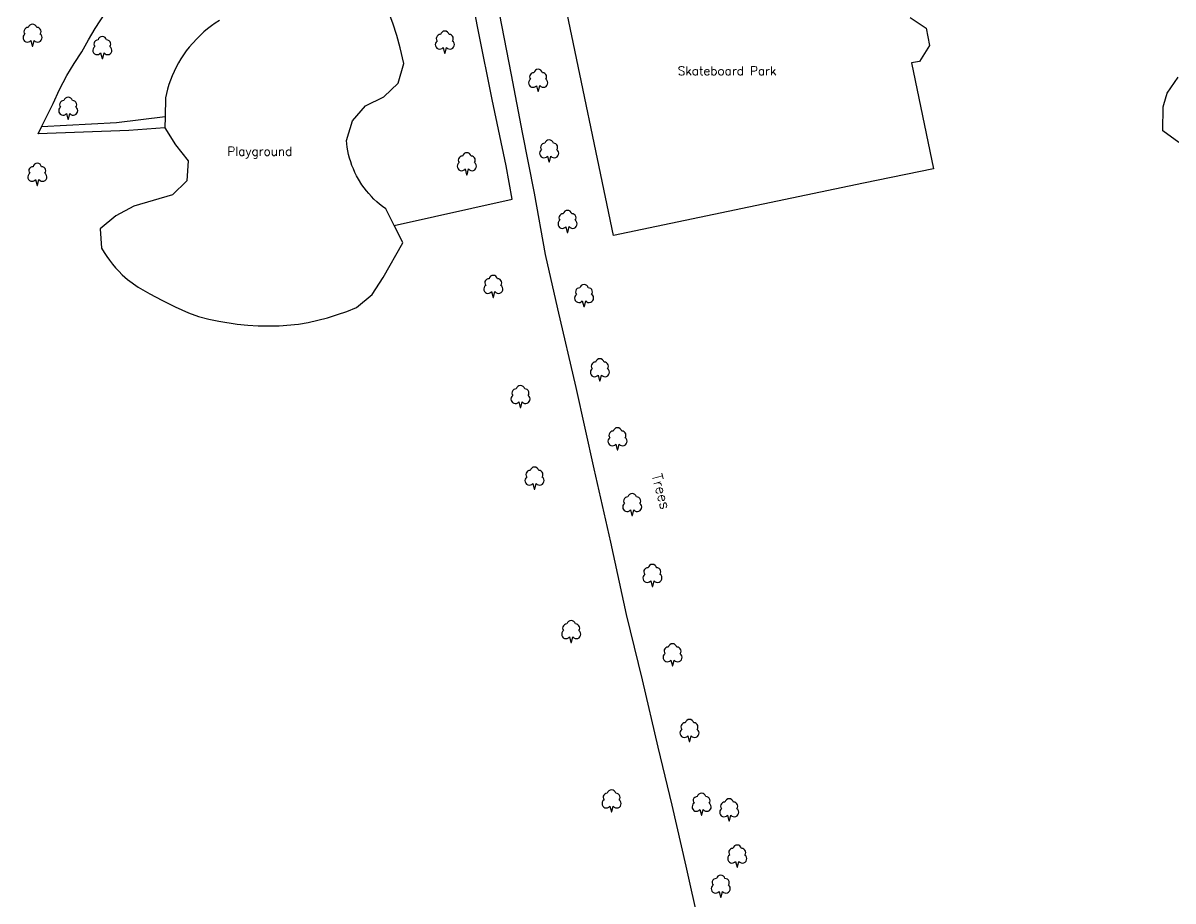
# Model space of a CAD drawing. Extents: x 427500 to 429848, y 434500 to 436505.
# Drawn here: x 428885.6 to 429042.1, y 435198.9 to 435318.5 of the extents above; entities that cross this region are included whole.
import ezdxf

# ---------------------------------------------------------------- set-up
doc = ezdxf.new("R2010")
doc.units = 0
doc.layers.add('LPTIP_Ex_Base', color=8, linetype='Continuous')
doc.styles.add('MtXpl_Romans', font='romans__.ttf')

msp = doc.modelspace()

# ---------------------------------------------------------------- linework, layer by layer
at = {"layer": 'LPTIP_Ex_Base', "color": 251, "true_color": 0x636466}
for p, q in [((428947.6, 435317.3), (428945.65, 435327.4)), ((428965.96, 435289.55), (428958.72, 435324.3)), ((428895.45, 435317.7), (428896.9, 435319.95)), ((428935.94, 435318.45), (428935.33, 435320.1)), ((428952.1, 435311.4), (428950.45, 435319.8)), ((429006.36, 435319.21), (429008.5, 435317.77)), ((428894.55, 435316.15), (428895.45, 435317.7)), ((428910.73, 435317.68), (428910.24, 435317.26)), ((428911.25, 435318.08), (428910.73, 435317.68)), ((428911.78, 435318.44), (428911.25, 435318.08)), ((428912.34, 435318.78), (428911.78, 435318.44)), ((428936.48, 435316.78), (428935.94, 435318.45)), ((429008.5, 435317.77), (429008.98, 435315.42)), ((428893.6, 435314.55), (428894.55, 435316.15)), ((428909.3, 435316.36), (428908.66, 435315.67)), ((428909.76, 435316.82), (428909.3, 435316.36)), ((428910.24, 435317.26), (428909.76, 435316.82)), ((428936.95, 435315.09), (428936.48, 435316.78)), ((428949.45, 435308.05), (428947.6, 435317.3)), ((428892.6, 435312.95), (428893.6, 435314.55)), ((428907.84, 435314.66), (428907.47, 435314.13)), ((428908.24, 435315.17), (428907.84, 435314.66)), ((428908.66, 435315.67), (428908.24, 435315.17)), ((428937.44, 435312.96), (428936.95, 435315.09)), ((429008.98, 435315.42), (429007.6, 435313.24)), ((428891.6, 435311.3), (428892.6, 435312.95)), ((428906.78, 435313.03), (428906.47, 435312.46)), ((428907.11, 435313.59), (428906.78, 435313.03)), ((428907.47, 435314.13), (428907.11, 435313.59)), ((428936.69, 435310.28), (428937.44, 435312.96)), ((429007.6, 435313.24), (429006.52, 435313.02)), ((429006.52, 435313.02), (429009.52, 435298.63)), ((428906.18, 435311.88), (428905.92, 435311.29)), ((428906.47, 435312.46), (428906.18, 435311.88)), ((428953.6, 435303.55), (428952.1, 435311.4)), ((428890.6, 435309.4), (428891.6, 435311.3)), ((428905.46, 435310.07), (428905.27, 435309.45)), ((428905.68, 435310.68), (428905.46, 435310.07)), ((428905.92, 435311.29), (428905.68, 435310.68)), ((428934.73, 435308.39), (428936.69, 435310.28)), ((429041.3, 435308.91), (429042.79, 435311.09)), ((428889.7, 435307.5), (428890.6, 435309.4)), ((428904.99, 435308.28), (428904.95, 435305.71)), ((428905.27, 435309.45), (428904.99, 435308.28)), ((428932.24, 435307.18), (428934.73, 435308.39)), ((429040.85, 435307.37), (429041.3, 435308.91)), ((428888.13, 435304.33), (428889.7, 435307.5)), ((428930.47, 435305.13), (428932.24, 435307.18)), ((428951.35, 435299), (428949.45, 435308.05)), ((429040.71, 435303.79), (429040.75, 435307.03)), ((429040.75, 435307.03), (429040.85, 435307.37)), ((428904.95, 435305.71), (428898.35, 435304.88)), ((428904.95, 435305.71), (428904.93, 435304.17)), ((428929.62, 435302.45), (428930.47, 435305.13)), ((428887.66, 435303.37), (428888.13, 435304.33)), ((428900, 435303.83), (428887.66, 435303.37)), ((428898.35, 435304.88), (428888.13, 435304.33)), ((428904.93, 435304.17), (428900, 435303.83)), ((428904.93, 435304.17), (428906.35, 435301.88)), ((428955.2, 435295.3), (428953.6, 435303.55)), ((429042.89, 435302.2), (429040.71, 435303.79)), ((428929.73, 435301.56), (428929.62, 435302.45)), ((428906.35, 435301.88), (428908.1, 435299.71)), ((428929.82, 435301.06), (428929.73, 435301.56)), ((428929.93, 435300.55), (428929.82, 435301.06)), ((428930.06, 435300.05), (428929.93, 435300.55)), ((428908.1, 435299.71), (428907.89, 435296.97)), ((428930.21, 435299.56), (428930.06, 435300.05)), ((428930.38, 435299.07), (428930.21, 435299.56)), ((428930.57, 435298.6), (428930.38, 435299.07)), ((428952.2, 435294.46), (428951.35, 435299)), ((428930.78, 435298.12), (428930.57, 435298.6)), ((428931.01, 435297.66), (428930.78, 435298.12)), ((428931.26, 435297.21), (428931.01, 435297.66)), ((429009.52, 435298.63), (429000, 435296.65)), ((428907.89, 435296.97), (428905.98, 435295.07)), ((428931.73, 435296.45), (428931.26, 435297.21)), ((428932.03, 435296.03), (428931.73, 435296.45)), ((428932.34, 435295.62), (428932.03, 435296.03)), ((429000, 435296.65), (428965.96, 435289.55)), ((428905.98, 435295.07), (428900.71, 435293.55)), ((428932.68, 435295.23), (428932.34, 435295.62)), ((428933.02, 435294.84), (428932.68, 435295.23)), ((428933.38, 435294.48), (428933.02, 435294.84)), ((428933.76, 435294.12), (428933.38, 435294.48)), ((428934.15, 435293.79), (428933.76, 435294.12)), ((428936.11, 435290.91), (428952.2, 435294.46)), ((428956.7, 435286.95), (428955.2, 435295.3)), ((428900.71, 435293.55), (428898.24, 435292.21)), ((428934.55, 435293.46), (428934.15, 435293.79)), ((428934.97, 435293.16), (428934.55, 435293.46)), ((428936.11, 435290.91), (428934.97, 435293.16)), ((428898.24, 435292.21), (428896.13, 435290.45)), ((428896.13, 435290.45), (428896.32, 435287.8)), ((428936.79, 435289.56), (428936.11, 435290.91)), ((428937.31, 435288.54), (428936.79, 435289.56)), ((428934.65, 435283.83), (428937.31, 435288.54)), ((428896.32, 435287.8), (428896.65, 435287.24)), ((428896.65, 435287.24), (428897.01, 435286.69)), ((428897.01, 435286.69), (428897.38, 435286.16)), ((428958.4, 435279.55), (428956.7, 435286.95)), ((428897.38, 435286.16), (428897.78, 435285.65)), ((428897.78, 435285.65), (428898.2, 435285.15)), ((428898.2, 435285.15), (428898.64, 435284.66)), ((428898.64, 435284.66), (428899.1, 435284.2)), ((428899.1, 435284.2), (428899.82, 435283.54)), ((428899.82, 435283.54), (428901.28, 435282.48)), ((428933.15, 435281.49), (428934.65, 435283.83)), ((428901.28, 435282.48), (428902.86, 435281.59)), ((428902.86, 435281.59), (428904.51, 435280.74)), ((428904.51, 435280.74), (428905.4, 435280.28)), ((428905.4, 435280.28), (428906.31, 435279.84)), ((428931.01, 435279.75), (428933.15, 435281.49)), ((428906.31, 435279.84), (428907.22, 435279.41)), ((428907.22, 435279.41), (428908.14, 435279.02)), ((428908.14, 435279.02), (428909.51, 435278.53)), ((428909.51, 435278.53), (428910.89, 435278.15)), ((428927.04, 435278.34), (428928.41, 435278.76)), ((428928.41, 435278.76), (428929.68, 435279.21)), ((428929.68, 435279.21), (428931.01, 435279.75)), ((428960.9, 435268.85), (428958.4, 435279.55)), ((428910.89, 435278.15), (428912.28, 435277.85)), ((428912.28, 435277.85), (428914.78, 435277.48)), ((428914.78, 435277.48), (428916.2, 435277.34)), ((428916.2, 435277.34), (428917.63, 435277.25)), ((428917.63, 435277.25), (428919.06, 435277.22)), ((428919.06, 435277.22), (428920.49, 435277.26)), ((428920.49, 435277.26), (428923.09, 435277.46)), ((428923.09, 435277.46), (428924.42, 435277.7)), ((428924.42, 435277.7), (428925.73, 435277.99)), ((428925.73, 435277.99), (428927.04, 435278.34)), ((428963.35, 435257.75), (428960.9, 435268.85)), ((428965.6, 435247.8), (428963.35, 435257.75)), ((428967.75, 435237.95), (428965.6, 435247.8)), ((428969.9, 435229.05), (428967.75, 435237.95)), ((428972.05, 435219.9), (428969.9, 435229.05)), ((428973.95, 435212), (428972.05, 435219.9)), ((428975.85, 435203.7), (428973.95, 435212)), ((428977.65, 435195.75), (428975.85, 435203.7))]:
    msp.add_line(p, q, dxfattribs=at)
for points in [[(428885.88, 435316.95), (428885.74, 435316.82), (428885.65, 435316.66), (428885.62, 435316.47), (428885.64, 435316.29), (428885.72, 435316.12), (428885.84, 435315.98), (428886.01, 435315.89), (428886.19, 435315.86), (428886.37, 435315.88), (428886.54, 435315.96), (428886.68, 435316.08), (428886.68, 435316.09), (428886.88, 435315.31), (428886.96, 435315.31), (428887.14, 435316.09), (428887.14, 435316.09), (428887.28, 435315.96), (428887.45, 435315.88), (428887.64, 435315.86), (428887.82, 435315.89), (428887.99, 435315.98), (428888.11, 435316.12), (428888.19, 435316.29), (428888.22, 435316.48), (428888.18, 435316.66), (428888.09, 435316.83), (428887.95, 435316.95), (428888.04, 435317.11), (428888.07, 435317.29), (428888.04, 435317.47), (428887.96, 435317.62), (428887.83, 435317.75), (428887.67, 435317.83), (428887.49, 435317.85), (428887.49, 435317.85), (428887.41, 435318.03), (428887.28, 435318.18), (428887.11, 435318.28), (428886.91, 435318.31), (428886.71, 435318.28), (428886.54, 435318.18), (428886.41, 435318.03), (428886.33, 435317.85), (428886.15, 435317.83), (428885.99, 435317.75), (428885.86, 435317.62), (428885.78, 435317.46), (428885.75, 435317.28), (428885.79, 435317.1), (428885.88, 435316.95)], [(428895.38, 435315.25), (428895.24, 435315.12), (428895.15, 435314.96), (428895.12, 435314.77), (428895.14, 435314.59), (428895.22, 435314.42), (428895.34, 435314.28), (428895.51, 435314.19), (428895.69, 435314.16), (428895.87, 435314.18), (428896.04, 435314.26), (428896.18, 435314.38), (428896.18, 435314.39), (428896.38, 435313.61), (428896.46, 435313.61), (428896.64, 435314.39), (428896.64, 435314.39), (428896.78, 435314.26), (428896.95, 435314.18), (428897.14, 435314.16), (428897.32, 435314.19), (428897.49, 435314.28), (428897.61, 435314.42), (428897.69, 435314.59), (428897.72, 435314.78), (428897.68, 435314.96), (428897.59, 435315.12), (428897.45, 435315.25), (428897.54, 435315.41), (428897.57, 435315.59), (428897.54, 435315.77), (428897.46, 435315.92), (428897.33, 435316.05), (428897.17, 435316.13), (428896.99, 435316.15), (428896.99, 435316.15), (428896.91, 435316.33), (428896.78, 435316.48), (428896.61, 435316.58), (428896.41, 435316.61), (428896.21, 435316.58), (428896.04, 435316.48), (428895.91, 435316.33), (428895.83, 435316.15), (428895.65, 435316.13), (428895.49, 435316.05), (428895.36, 435315.92), (428895.28, 435315.76), (428895.25, 435315.58), (428895.29, 435315.4), (428895.38, 435315.25)], [(428941.98, 435316), (428941.84, 435315.87), (428941.75, 435315.71), (428941.72, 435315.52), (428941.74, 435315.34), (428941.82, 435315.17), (428941.94, 435315.03), (428942.11, 435314.94), (428942.29, 435314.91), (428942.47, 435314.93), (428942.64, 435315.01), (428942.78, 435315.13), (428942.78, 435315.14), (428942.98, 435314.36), (428943.06, 435314.36), (428943.24, 435315.14), (428943.24, 435315.14), (428943.38, 435315.01), (428943.55, 435314.93), (428943.73, 435314.91), (428943.92, 435314.94), (428944.09, 435315.03), (428944.21, 435315.17), (428944.29, 435315.34), (428944.32, 435315.53), (428944.28, 435315.71), (428944.19, 435315.88), (428944.05, 435316), (428944.14, 435316.16), (428944.17, 435316.34), (428944.14, 435316.52), (428944.06, 435316.67), (428943.93, 435316.8), (428943.77, 435316.88), (428943.59, 435316.9), (428943.59, 435316.9), (428943.51, 435317.08), (428943.38, 435317.23), (428943.21, 435317.33), (428943.01, 435317.36), (428942.81, 435317.33), (428942.64, 435317.23), (428942.51, 435317.08), (428942.43, 435316.9), (428942.25, 435316.88), (428942.09, 435316.8), (428941.96, 435316.67), (428941.88, 435316.51), (428941.85, 435316.33), (428941.89, 435316.15), (428941.98, 435316)], [(428954.68, 435310.8), (428954.54, 435310.67), (428954.45, 435310.51), (428954.42, 435310.32), (428954.44, 435310.14), (428954.52, 435309.97), (428954.64, 435309.83), (428954.81, 435309.74), (428954.99, 435309.71), (428955.17, 435309.73), (428955.34, 435309.81), (428955.48, 435309.93), (428955.48, 435309.93), (428955.68, 435309.16), (428955.76, 435309.16), (428955.94, 435309.94), (428955.94, 435309.94), (428956.08, 435309.81), (428956.25, 435309.73), (428956.43, 435309.71), (428956.62, 435309.74), (428956.79, 435309.83), (428956.91, 435309.97), (428956.99, 435310.14), (428957.02, 435310.33), (428956.98, 435310.51), (428956.89, 435310.67), (428956.75, 435310.8), (428956.84, 435310.96), (428956.87, 435311.14), (428956.84, 435311.32), (428956.76, 435311.47), (428956.63, 435311.6), (428956.47, 435311.68), (428956.29, 435311.7), (428956.29, 435311.7), (428956.21, 435311.88), (428956.08, 435312.03), (428955.91, 435312.13), (428955.71, 435312.16), (428955.51, 435312.13), (428955.34, 435312.03), (428955.21, 435311.88), (428955.13, 435311.7), (428954.95, 435311.68), (428954.79, 435311.6), (428954.66, 435311.47), (428954.58, 435311.31), (428954.55, 435311.13), (428954.59, 435310.95), (428954.68, 435310.8)], [(428890.73, 435307), (428890.59, 435306.87), (428890.5, 435306.71), (428890.47, 435306.52), (428890.49, 435306.34), (428890.57, 435306.17), (428890.69, 435306.03), (428890.86, 435305.94), (428891.04, 435305.91), (428891.22, 435305.93), (428891.39, 435306.01), (428891.53, 435306.13), (428891.53, 435306.14), (428891.73, 435305.36), (428891.81, 435305.36), (428891.99, 435306.14), (428891.99, 435306.14), (428892.13, 435306.01), (428892.3, 435305.93), (428892.48, 435305.91), (428892.67, 435305.94), (428892.84, 435306.03), (428892.96, 435306.17), (428893.04, 435306.34), (428893.07, 435306.53), (428893.03, 435306.71), (428892.94, 435306.88), (428892.8, 435307), (428892.89, 435307.16), (428892.92, 435307.34), (428892.89, 435307.52), (428892.81, 435307.67), (428892.68, 435307.8), (428892.52, 435307.88), (428892.34, 435307.9), (428892.34, 435307.9), (428892.26, 435308.08), (428892.13, 435308.23), (428891.96, 435308.33), (428891.76, 435308.36), (428891.56, 435308.33), (428891.39, 435308.23), (428891.26, 435308.08), (428891.18, 435307.9), (428891, 435307.88), (428890.84, 435307.8), (428890.71, 435307.67), (428890.62, 435307.51), (428890.6, 435307.33), (428890.64, 435307.15), (428890.73, 435307)], [(428956.18, 435301.2), (428956.04, 435301.07), (428955.95, 435300.91), (428955.92, 435300.72), (428955.94, 435300.54), (428956.02, 435300.37), (428956.14, 435300.23), (428956.31, 435300.14), (428956.49, 435300.11), (428956.67, 435300.13), (428956.84, 435300.21), (428956.98, 435300.33), (428956.98, 435300.34), (428957.18, 435299.56), (428957.26, 435299.56), (428957.44, 435300.34), (428957.44, 435300.34), (428957.58, 435300.21), (428957.75, 435300.13), (428957.93, 435300.11), (428958.12, 435300.14), (428958.29, 435300.23), (428958.41, 435300.37), (428958.49, 435300.54), (428958.52, 435300.73), (428958.48, 435300.91), (428958.39, 435301.08), (428958.25, 435301.2), (428958.34, 435301.36), (428958.37, 435301.54), (428958.34, 435301.72), (428958.26, 435301.88), (428958.13, 435302), (428957.97, 435302.08), (428957.79, 435302.1), (428957.79, 435302.1), (428957.71, 435302.28), (428957.58, 435302.43), (428957.41, 435302.53), (428957.21, 435302.56), (428957.01, 435302.53), (428956.84, 435302.43), (428956.71, 435302.28), (428956.63, 435302.1), (428956.45, 435302.08), (428956.29, 435302), (428956.16, 435301.87), (428956.08, 435301.71), (428956.05, 435301.53), (428956.09, 435301.35), (428956.18, 435301.2)], [(428944.98, 435299.45), (428944.84, 435299.32), (428944.75, 435299.16), (428944.72, 435298.97), (428944.74, 435298.79), (428944.82, 435298.62), (428944.94, 435298.48), (428945.11, 435298.39), (428945.29, 435298.36), (428945.47, 435298.38), (428945.64, 435298.46), (428945.78, 435298.58), (428945.78, 435298.59), (428945.98, 435297.81), (428946.06, 435297.81), (428946.24, 435298.59), (428946.24, 435298.59), (428946.38, 435298.46), (428946.55, 435298.38), (428946.73, 435298.36), (428946.92, 435298.39), (428947.09, 435298.48), (428947.21, 435298.62), (428947.29, 435298.79), (428947.32, 435298.98), (428947.28, 435299.16), (428947.19, 435299.33), (428947.05, 435299.45), (428947.14, 435299.61), (428947.17, 435299.79), (428947.14, 435299.97), (428947.06, 435300.12), (428946.93, 435300.25), (428946.77, 435300.33), (428946.59, 435300.35), (428946.59, 435300.35), (428946.51, 435300.53), (428946.38, 435300.68), (428946.21, 435300.78), (428946.01, 435300.81), (428945.81, 435300.78), (428945.64, 435300.68), (428945.51, 435300.53), (428945.43, 435300.35), (428945.25, 435300.33), (428945.09, 435300.25), (428944.96, 435300.12), (428944.88, 435299.96), (428944.85, 435299.78), (428944.89, 435299.6), (428944.98, 435299.45)], [(428886.53, 435298), (428886.39, 435297.87), (428886.3, 435297.71), (428886.27, 435297.52), (428886.29, 435297.34), (428886.37, 435297.17), (428886.49, 435297.03), (428886.66, 435296.94), (428886.84, 435296.91), (428887.02, 435296.93), (428887.19, 435297.01), (428887.33, 435297.13), (428887.33, 435297.14), (428887.53, 435296.36), (428887.61, 435296.36), (428887.79, 435297.14), (428887.79, 435297.14), (428887.93, 435297.01), (428888.1, 435296.93), (428888.28, 435296.91), (428888.47, 435296.94), (428888.64, 435297.03), (428888.76, 435297.17), (428888.84, 435297.34), (428888.87, 435297.53), (428888.83, 435297.71), (428888.74, 435297.88), (428888.6, 435298), (428888.69, 435298.16), (428888.72, 435298.34), (428888.69, 435298.52), (428888.61, 435298.67), (428888.48, 435298.8), (428888.32, 435298.88), (428888.14, 435298.9), (428888.14, 435298.9), (428888.06, 435299.08), (428887.93, 435299.23), (428887.76, 435299.33), (428887.56, 435299.36), (428887.36, 435299.33), (428887.19, 435299.23), (428887.06, 435299.08), (428886.98, 435298.9), (428886.8, 435298.88), (428886.64, 435298.8), (428886.51, 435298.67), (428886.42, 435298.51), (428886.4, 435298.33), (428886.44, 435298.15), (428886.53, 435298)], [(428958.68, 435291.6), (428958.54, 435291.47), (428958.45, 435291.31), (428958.42, 435291.12), (428958.44, 435290.94), (428958.52, 435290.77), (428958.64, 435290.63), (428958.81, 435290.54), (428958.99, 435290.51), (428959.17, 435290.53), (428959.34, 435290.61), (428959.48, 435290.73), (428959.48, 435290.73), (428959.68, 435289.96), (428959.76, 435289.96), (428959.94, 435290.74), (428959.94, 435290.74), (428960.08, 435290.61), (428960.25, 435290.53), (428960.43, 435290.51), (428960.62, 435290.54), (428960.79, 435290.63), (428960.91, 435290.77), (428960.99, 435290.94), (428961.02, 435291.13), (428960.98, 435291.31), (428960.89, 435291.47), (428960.75, 435291.6), (428960.84, 435291.76), (428960.87, 435291.94), (428960.84, 435292.11), (428960.76, 435292.28), (428960.63, 435292.4), (428960.47, 435292.48), (428960.29, 435292.5), (428960.29, 435292.5), (428960.21, 435292.68), (428960.08, 435292.83), (428959.91, 435292.93), (428959.71, 435292.96), (428959.51, 435292.93), (428959.34, 435292.83), (428959.21, 435292.68), (428959.13, 435292.5), (428958.95, 435292.48), (428958.79, 435292.4), (428958.66, 435292.27), (428958.58, 435292.11), (428958.55, 435291.93), (428958.59, 435291.75), (428958.68, 435291.6)], [(428948.58, 435282.75), (428948.44, 435282.62), (428948.35, 435282.46), (428948.32, 435282.27), (428948.34, 435282.09), (428948.42, 435281.92), (428948.54, 435281.78), (428948.71, 435281.69), (428948.89, 435281.66), (428949.07, 435281.68), (428949.24, 435281.76), (428949.38, 435281.88), (428949.38, 435281.89), (428949.58, 435281.11), (428949.66, 435281.11), (428949.84, 435281.89), (428949.84, 435281.89), (428949.98, 435281.76), (428950.15, 435281.68), (428950.34, 435281.66), (428950.52, 435281.69), (428950.69, 435281.78), (428950.81, 435281.92), (428950.89, 435282.09), (428950.92, 435282.28), (428950.88, 435282.46), (428950.79, 435282.62), (428950.65, 435282.75), (428950.74, 435282.91), (428950.77, 435283.09), (428950.74, 435283.27), (428950.66, 435283.42), (428950.53, 435283.55), (428950.37, 435283.63), (428950.19, 435283.65), (428950.19, 435283.65), (428950.11, 435283.83), (428949.98, 435283.98), (428949.81, 435284.08), (428949.61, 435284.11), (428949.41, 435284.08), (428949.24, 435283.98), (428949.11, 435283.83), (428949.03, 435283.65), (428948.85, 435283.63), (428948.69, 435283.55), (428948.56, 435283.42), (428948.47, 435283.26), (428948.45, 435283.08), (428948.49, 435282.9), (428948.58, 435282.75)], [(428960.93, 435281.5), (428960.79, 435281.37), (428960.7, 435281.21), (428960.67, 435281.02), (428960.69, 435280.84), (428960.77, 435280.67), (428960.89, 435280.53), (428961.06, 435280.44), (428961.24, 435280.41), (428961.42, 435280.43), (428961.59, 435280.51), (428961.73, 435280.63), (428961.73, 435280.64), (428961.93, 435279.86), (428962.01, 435279.86), (428962.19, 435280.64), (428962.19, 435280.64), (428962.33, 435280.51), (428962.5, 435280.43), (428962.68, 435280.41), (428962.87, 435280.44), (428963.04, 435280.53), (428963.16, 435280.67), (428963.24, 435280.84), (428963.27, 435281.03), (428963.23, 435281.21), (428963.14, 435281.38), (428963, 435281.5), (428963.09, 435281.66), (428963.12, 435281.84), (428963.09, 435282.02), (428963.01, 435282.17), (428962.88, 435282.3), (428962.72, 435282.38), (428962.54, 435282.4), (428962.54, 435282.4), (428962.46, 435282.58), (428962.33, 435282.73), (428962.16, 435282.83), (428961.96, 435282.86), (428961.76, 435282.83), (428961.59, 435282.73), (428961.46, 435282.58), (428961.38, 435282.4), (428961.2, 435282.38), (428961.04, 435282.3), (428960.91, 435282.17), (428960.83, 435282.01), (428960.8, 435281.83), (428960.84, 435281.65), (428960.93, 435281.5)], [(428963.08, 435271.4), (428962.94, 435271.27), (428962.85, 435271.11), (428962.82, 435270.92), (428962.84, 435270.74), (428962.92, 435270.57), (428963.04, 435270.43), (428963.21, 435270.34), (428963.39, 435270.31), (428963.57, 435270.33), (428963.74, 435270.41), (428963.88, 435270.53), (428963.88, 435270.53), (428964.08, 435269.76), (428964.16, 435269.76), (428964.34, 435270.54), (428964.34, 435270.54), (428964.48, 435270.41), (428964.65, 435270.33), (428964.84, 435270.31), (428965.02, 435270.34), (428965.19, 435270.43), (428965.31, 435270.57), (428965.39, 435270.74), (428965.42, 435270.93), (428965.38, 435271.11), (428965.29, 435271.28), (428965.15, 435271.4), (428965.24, 435271.56), (428965.27, 435271.74), (428965.24, 435271.91), (428965.16, 435272.08), (428965.03, 435272.2), (428964.87, 435272.28), (428964.69, 435272.3), (428964.69, 435272.3), (428964.61, 435272.48), (428964.48, 435272.63), (428964.31, 435272.73), (428964.11, 435272.76), (428963.91, 435272.73), (428963.74, 435272.63), (428963.61, 435272.48), (428963.53, 435272.3), (428963.35, 435272.28), (428963.19, 435272.2), (428963.06, 435272.07), (428962.97, 435271.91), (428962.95, 435271.73), (428962.99, 435271.55), (428963.08, 435271.4)], [(428952.28, 435267.75), (428952.14, 435267.62), (428952.05, 435267.46), (428952.02, 435267.27), (428952.04, 435267.09), (428952.12, 435266.92), (428952.24, 435266.78), (428952.41, 435266.69), (428952.59, 435266.66), (428952.77, 435266.68), (428952.94, 435266.76), (428953.08, 435266.88), (428953.08, 435266.89), (428953.28, 435266.11), (428953.36, 435266.11), (428953.54, 435266.89), (428953.54, 435266.89), (428953.68, 435266.76), (428953.85, 435266.68), (428954.03, 435266.66), (428954.22, 435266.69), (428954.39, 435266.78), (428954.51, 435266.92), (428954.59, 435267.09), (428954.62, 435267.28), (428954.58, 435267.46), (428954.49, 435267.62), (428954.35, 435267.75), (428954.44, 435267.91), (428954.47, 435268.09), (428954.44, 435268.27), (428954.36, 435268.42), (428954.23, 435268.55), (428954.07, 435268.63), (428953.89, 435268.65), (428953.89, 435268.65), (428953.81, 435268.83), (428953.68, 435268.98), (428953.51, 435269.08), (428953.31, 435269.11), (428953.11, 435269.08), (428952.94, 435268.98), (428952.81, 435268.83), (428952.73, 435268.65), (428952.55, 435268.63), (428952.39, 435268.55), (428952.26, 435268.42), (428952.17, 435268.26), (428952.15, 435268.08), (428952.19, 435267.9), (428952.28, 435267.75)], [(428965.48, 435262), (428965.34, 435261.87), (428965.25, 435261.71), (428965.22, 435261.52), (428965.24, 435261.34), (428965.32, 435261.17), (428965.44, 435261.03), (428965.61, 435260.94), (428965.79, 435260.91), (428965.97, 435260.93), (428966.14, 435261.01), (428966.28, 435261.13), (428966.28, 435261.14), (428966.48, 435260.36), (428966.56, 435260.36), (428966.74, 435261.14), (428966.74, 435261.14), (428966.88, 435261.01), (428967.05, 435260.93), (428967.23, 435260.91), (428967.42, 435260.94), (428967.59, 435261.03), (428967.71, 435261.17), (428967.79, 435261.34), (428967.82, 435261.53), (428967.78, 435261.71), (428967.69, 435261.88), (428967.55, 435262), (428967.64, 435262.16), (428967.67, 435262.34), (428967.64, 435262.52), (428967.56, 435262.67), (428967.43, 435262.8), (428967.27, 435262.88), (428967.09, 435262.9), (428967.09, 435262.9), (428967.01, 435263.08), (428966.88, 435263.23), (428966.71, 435263.33), (428966.51, 435263.36), (428966.31, 435263.33), (428966.14, 435263.23), (428966.01, 435263.08), (428965.93, 435262.9), (428965.75, 435262.88), (428965.59, 435262.8), (428965.46, 435262.67), (428965.38, 435262.51), (428965.35, 435262.33), (428965.39, 435262.15), (428965.48, 435262)], [(428954.18, 435256.65), (428954.04, 435256.52), (428953.95, 435256.36), (428953.92, 435256.17), (428953.94, 435255.99), (428954.02, 435255.82), (428954.14, 435255.68), (428954.31, 435255.59), (428954.49, 435255.56), (428954.67, 435255.58), (428954.84, 435255.66), (428954.98, 435255.78), (428954.98, 435255.78), (428955.18, 435255.01), (428955.26, 435255.01), (428955.44, 435255.79), (428955.44, 435255.79), (428955.58, 435255.66), (428955.75, 435255.58), (428955.93, 435255.56), (428956.12, 435255.59), (428956.29, 435255.68), (428956.41, 435255.82), (428956.49, 435255.99), (428956.52, 435256.18), (428956.48, 435256.36), (428956.39, 435256.53), (428956.25, 435256.65), (428956.34, 435256.81), (428956.37, 435256.99), (428956.34, 435257.16), (428956.26, 435257.33), (428956.13, 435257.45), (428955.97, 435257.53), (428955.79, 435257.55), (428955.79, 435257.55), (428955.71, 435257.73), (428955.58, 435257.88), (428955.41, 435257.98), (428955.21, 435258.01), (428955.01, 435257.98), (428954.84, 435257.88), (428954.71, 435257.73), (428954.63, 435257.55), (428954.45, 435257.53), (428954.29, 435257.45), (428954.16, 435257.32), (428954.08, 435257.16), (428954.05, 435256.98), (428954.09, 435256.8), (428954.18, 435256.65)], [(428967.48, 435253.05), (428967.34, 435252.92), (428967.25, 435252.76), (428967.22, 435252.57), (428967.24, 435252.39), (428967.32, 435252.22), (428967.44, 435252.08), (428967.61, 435251.99), (428967.79, 435251.96), (428967.97, 435251.98), (428968.14, 435252.06), (428968.28, 435252.18), (428968.28, 435252.18), (428968.48, 435251.41), (428968.56, 435251.41), (428968.74, 435252.19), (428968.74, 435252.19), (428968.88, 435252.06), (428969.05, 435251.98), (428969.23, 435251.96), (428969.42, 435251.99), (428969.59, 435252.08), (428969.71, 435252.22), (428969.79, 435252.39), (428969.82, 435252.58), (428969.78, 435252.76), (428969.69, 435252.92), (428969.55, 435253.05), (428969.64, 435253.21), (428969.67, 435253.39), (428969.64, 435253.57), (428969.56, 435253.72), (428969.43, 435253.85), (428969.27, 435253.93), (428969.09, 435253.95), (428969.09, 435253.95), (428969.01, 435254.13), (428968.88, 435254.28), (428968.71, 435254.38), (428968.51, 435254.41), (428968.31, 435254.38), (428968.14, 435254.28), (428968.01, 435254.13), (428967.93, 435253.95), (428967.75, 435253.93), (428967.59, 435253.85), (428967.46, 435253.72), (428967.38, 435253.56), (428967.35, 435253.38), (428967.39, 435253.2), (428967.48, 435253.05)], [(428970.23, 435243.4), (428970.09, 435243.27), (428970, 435243.11), (428969.97, 435242.92), (428969.99, 435242.74), (428970.07, 435242.57), (428970.19, 435242.43), (428970.36, 435242.34), (428970.54, 435242.31), (428970.72, 435242.33), (428970.89, 435242.41), (428971.03, 435242.53), (428971.03, 435242.53), (428971.23, 435241.76), (428971.31, 435241.76), (428971.49, 435242.54), (428971.49, 435242.54), (428971.63, 435242.41), (428971.8, 435242.33), (428971.98, 435242.31), (428972.17, 435242.34), (428972.34, 435242.43), (428972.46, 435242.57), (428972.54, 435242.74), (428972.57, 435242.93), (428972.53, 435243.11), (428972.44, 435243.28), (428972.3, 435243.4), (428972.39, 435243.56), (428972.42, 435243.74), (428972.39, 435243.91), (428972.31, 435244.08), (428972.18, 435244.2), (428972.02, 435244.28), (428971.84, 435244.3), (428971.84, 435244.3), (428971.76, 435244.48), (428971.63, 435244.63), (428971.46, 435244.73), (428971.26, 435244.76), (428971.06, 435244.73), (428970.89, 435244.63), (428970.76, 435244.48), (428970.68, 435244.3), (428970.5, 435244.28), (428970.34, 435244.2), (428970.21, 435244.07), (428970.12, 435243.91), (428970.1, 435243.73), (428970.14, 435243.55), (428970.23, 435243.4)], [(428959.18, 435235.75), (428959.04, 435235.62), (428958.95, 435235.46), (428958.92, 435235.27), (428958.94, 435235.09), (428959.02, 435234.92), (428959.14, 435234.78), (428959.31, 435234.69), (428959.49, 435234.66), (428959.67, 435234.68), (428959.84, 435234.76), (428959.98, 435234.88), (428959.98, 435234.89), (428960.18, 435234.11), (428960.26, 435234.11), (428960.44, 435234.89), (428960.44, 435234.89), (428960.58, 435234.76), (428960.75, 435234.68), (428960.93, 435234.66), (428961.12, 435234.69), (428961.29, 435234.78), (428961.41, 435234.92), (428961.49, 435235.09), (428961.52, 435235.28), (428961.48, 435235.46), (428961.39, 435235.62), (428961.25, 435235.75), (428961.34, 435235.91), (428961.37, 435236.09), (428961.34, 435236.27), (428961.26, 435236.42), (428961.13, 435236.55), (428960.97, 435236.63), (428960.79, 435236.65), (428960.79, 435236.65), (428960.71, 435236.83), (428960.58, 435236.98), (428960.41, 435237.08), (428960.21, 435237.11), (428960.01, 435237.08), (428959.84, 435236.98), (428959.71, 435236.83), (428959.63, 435236.65), (428959.45, 435236.63), (428959.29, 435236.55), (428959.16, 435236.42), (428959.08, 435236.26), (428959.05, 435236.08), (428959.09, 435235.9), (428959.18, 435235.75)], [(428972.98, 435232.6), (428972.84, 435232.47), (428972.75, 435232.31), (428972.72, 435232.12), (428972.74, 435231.94), (428972.82, 435231.77), (428972.94, 435231.63), (428973.11, 435231.54), (428973.29, 435231.51), (428973.47, 435231.53), (428973.64, 435231.61), (428973.78, 435231.73), (428973.78, 435231.73), (428973.98, 435230.96), (428974.06, 435230.96), (428974.24, 435231.74), (428974.24, 435231.74), (428974.38, 435231.61), (428974.55, 435231.53), (428974.73, 435231.51), (428974.92, 435231.54), (428975.09, 435231.63), (428975.21, 435231.77), (428975.29, 435231.94), (428975.32, 435232.13), (428975.28, 435232.31), (428975.19, 435232.47), (428975.05, 435232.6), (428975.14, 435232.76), (428975.17, 435232.94), (428975.14, 435233.11), (428975.06, 435233.28), (428974.93, 435233.4), (428974.77, 435233.48), (428974.59, 435233.5), (428974.59, 435233.5), (428974.51, 435233.68), (428974.38, 435233.83), (428974.21, 435233.93), (428974.01, 435233.96), (428973.81, 435233.93), (428973.64, 435233.83), (428973.51, 435233.68), (428973.43, 435233.5), (428973.25, 435233.48), (428973.09, 435233.4), (428972.96, 435233.27), (428972.88, 435233.11), (428972.85, 435232.93), (428972.89, 435232.75), (428972.98, 435232.6)], [(428975.28, 435222.3), (428975.14, 435222.17), (428975.05, 435222.01), (428975.02, 435221.82), (428975.04, 435221.64), (428975.12, 435221.47), (428975.24, 435221.33), (428975.41, 435221.24), (428975.59, 435221.21), (428975.77, 435221.23), (428975.94, 435221.31), (428976.08, 435221.43), (428976.08, 435221.43), (428976.28, 435220.66), (428976.36, 435220.66), (428976.54, 435221.44), (428976.54, 435221.44), (428976.68, 435221.31), (428976.85, 435221.23), (428977.03, 435221.21), (428977.22, 435221.24), (428977.39, 435221.33), (428977.51, 435221.47), (428977.59, 435221.64), (428977.62, 435221.83), (428977.58, 435222.01), (428977.49, 435222.17), (428977.35, 435222.3), (428977.44, 435222.46), (428977.47, 435222.64), (428977.44, 435222.82), (428977.36, 435222.97), (428977.23, 435223.1), (428977.07, 435223.18), (428976.89, 435223.2), (428976.89, 435223.2), (428976.81, 435223.38), (428976.68, 435223.53), (428976.51, 435223.63), (428976.31, 435223.66), (428976.11, 435223.63), (428975.94, 435223.53), (428975.81, 435223.38), (428975.73, 435223.2), (428975.55, 435223.18), (428975.39, 435223.1), (428975.26, 435222.97), (428975.17, 435222.81), (428975.15, 435222.63), (428975.19, 435222.45), (428975.28, 435222.3)], [(428964.68, 435212.7), (428964.54, 435212.57), (428964.45, 435212.41), (428964.42, 435212.22), (428964.44, 435212.04), (428964.52, 435211.87), (428964.64, 435211.73), (428964.81, 435211.64), (428964.99, 435211.61), (428965.17, 435211.63), (428965.34, 435211.71), (428965.48, 435211.83), (428965.48, 435211.84), (428965.68, 435211.06), (428965.76, 435211.06), (428965.94, 435211.84), (428965.94, 435211.84), (428966.08, 435211.71), (428966.25, 435211.63), (428966.43, 435211.61), (428966.62, 435211.64), (428966.79, 435211.73), (428966.91, 435211.87), (428966.99, 435212.04), (428967.02, 435212.23), (428966.98, 435212.41), (428966.89, 435212.58), (428966.75, 435212.7), (428966.84, 435212.86), (428966.87, 435213.04), (428966.84, 435213.22), (428966.76, 435213.38), (428966.63, 435213.5), (428966.47, 435213.58), (428966.29, 435213.6), (428966.29, 435213.6), (428966.21, 435213.78), (428966.08, 435213.93), (428965.91, 435214.03), (428965.71, 435214.06), (428965.51, 435214.03), (428965.34, 435213.93), (428965.21, 435213.78), (428965.13, 435213.6), (428964.95, 435213.58), (428964.79, 435213.5), (428964.66, 435213.37), (428964.58, 435213.21), (428964.55, 435213.03), (428964.59, 435212.85), (428964.68, 435212.7)], [(428976.93, 435212.25), (428976.79, 435212.12), (428976.7, 435211.96), (428976.67, 435211.77), (428976.69, 435211.59), (428976.77, 435211.42), (428976.89, 435211.28), (428977.06, 435211.19), (428977.24, 435211.16), (428977.42, 435211.18), (428977.59, 435211.26), (428977.73, 435211.38), (428977.73, 435211.39), (428977.93, 435210.61), (428978.01, 435210.61), (428978.19, 435211.39), (428978.19, 435211.39), (428978.33, 435211.26), (428978.5, 435211.18), (428978.68, 435211.16), (428978.87, 435211.19), (428979.04, 435211.28), (428979.16, 435211.42), (428979.24, 435211.59), (428979.27, 435211.78), (428979.23, 435211.96), (428979.14, 435212.12), (428979, 435212.25), (428979.09, 435212.41), (428979.12, 435212.59), (428979.09, 435212.77), (428979.01, 435212.92), (428978.88, 435213.05), (428978.72, 435213.13), (428978.54, 435213.15), (428978.54, 435213.15), (428978.46, 435213.33), (428978.33, 435213.48), (428978.16, 435213.58), (428977.96, 435213.61), (428977.76, 435213.58), (428977.59, 435213.48), (428977.46, 435213.33), (428977.38, 435213.15), (428977.2, 435213.13), (428977.04, 435213.05), (428976.91, 435212.92), (428976.83, 435212.76), (428976.8, 435212.58), (428976.84, 435212.4), (428976.93, 435212.25)], [(428980.68, 435211.5), (428980.54, 435211.37), (428980.45, 435211.21), (428980.42, 435211.02), (428980.44, 435210.84), (428980.52, 435210.67), (428980.64, 435210.53), (428980.81, 435210.44), (428980.99, 435210.41), (428981.17, 435210.43), (428981.34, 435210.51), (428981.48, 435210.63), (428981.48, 435210.64), (428981.68, 435209.86), (428981.76, 435209.86), (428981.94, 435210.64), (428981.94, 435210.64), (428982.08, 435210.51), (428982.25, 435210.43), (428982.43, 435210.41), (428982.62, 435210.44), (428982.79, 435210.53), (428982.91, 435210.67), (428982.99, 435210.84), (428983.02, 435211.03), (428982.98, 435211.21), (428982.89, 435211.38), (428982.75, 435211.5), (428982.84, 435211.66), (428982.87, 435211.84), (428982.84, 435212.02), (428982.76, 435212.17), (428982.63, 435212.3), (428982.47, 435212.38), (428982.29, 435212.4), (428982.29, 435212.4), (428982.21, 435212.58), (428982.08, 435212.73), (428981.91, 435212.83), (428981.71, 435212.86), (428981.51, 435212.83), (428981.34, 435212.73), (428981.21, 435212.58), (428981.13, 435212.4), (428980.95, 435212.38), (428980.79, 435212.3), (428980.66, 435212.17), (428980.58, 435212.01), (428980.55, 435211.83), (428980.59, 435211.65), (428980.68, 435211.5)], [(428981.78, 435205.2), (428981.64, 435205.07), (428981.55, 435204.91), (428981.52, 435204.72), (428981.54, 435204.54), (428981.62, 435204.37), (428981.74, 435204.23), (428981.91, 435204.14), (428982.09, 435204.11), (428982.27, 435204.13), (428982.44, 435204.21), (428982.58, 435204.33), (428982.58, 435204.34), (428982.78, 435203.56), (428982.86, 435203.56), (428983.04, 435204.34), (428983.04, 435204.34), (428983.18, 435204.21), (428983.35, 435204.13), (428983.53, 435204.11), (428983.72, 435204.14), (428983.89, 435204.23), (428984.01, 435204.37), (428984.09, 435204.54), (428984.12, 435204.73), (428984.08, 435204.91), (428983.99, 435205.08), (428983.85, 435205.2), (428983.94, 435205.36), (428983.97, 435205.54), (428983.94, 435205.72), (428983.86, 435205.88), (428983.73, 435206), (428983.57, 435206.08), (428983.39, 435206.1), (428983.39, 435206.1), (428983.31, 435206.28), (428983.18, 435206.43), (428983.01, 435206.53), (428982.81, 435206.56), (428982.61, 435206.53), (428982.44, 435206.43), (428982.31, 435206.28), (428982.23, 435206.1), (428982.05, 435206.08), (428981.89, 435206), (428981.76, 435205.87), (428981.67, 435205.71), (428981.65, 435205.53), (428981.69, 435205.35), (428981.78, 435205.2)], [(428979.53, 435201.1), (428979.39, 435200.97), (428979.3, 435200.81), (428979.27, 435200.62), (428979.29, 435200.44), (428979.37, 435200.27), (428979.49, 435200.13), (428979.66, 435200.04), (428979.84, 435200.01), (428980.02, 435200.03), (428980.19, 435200.11), (428980.33, 435200.23), (428980.33, 435200.23), (428980.53, 435199.46), (428980.61, 435199.46), (428980.79, 435200.24), (428980.79, 435200.24), (428980.93, 435200.11), (428981.1, 435200.03), (428981.28, 435200.01), (428981.47, 435200.04), (428981.64, 435200.13), (428981.76, 435200.27), (428981.84, 435200.44), (428981.87, 435200.63), (428981.83, 435200.81), (428981.74, 435200.97), (428981.6, 435201.1), (428981.69, 435201.26), (428981.72, 435201.44), (428981.69, 435201.61), (428981.61, 435201.78), (428981.48, 435201.9), (428981.32, 435201.98), (428981.14, 435202), (428981.14, 435202), (428981.06, 435202.18), (428980.93, 435202.33), (428980.76, 435202.43), (428980.56, 435202.46), (428980.36, 435202.43), (428980.19, 435202.33), (428980.06, 435202.18), (428979.98, 435202), (428979.8, 435201.98), (428979.64, 435201.9), (428979.51, 435201.77), (428979.42, 435201.61), (428979.4, 435201.43), (428979.44, 435201.25), (428979.53, 435201.1)]]:
    msp.add_lwpolyline(points, dxfattribs=at)

# ---------------------------------------------------------------- texts
at = {"layer": 'LPTIP_Ex_Base', "color": 251, "true_color": 0x636466, "style": 'MtXpl_Romans'}
for s, p in [('Skateboard Park', (428974.72, 435311.35)), ('Playground', (428913.42, 435300.4))]:
    msp.add_text(s, height=1.2, dxfattribs=at).set_placement(p)
msp.add_text('Trees', height=1.4, rotation=284.9, dxfattribs=at).set_placement((428971.16, 435256.9))

doc.saveas('drawing.dxf')
